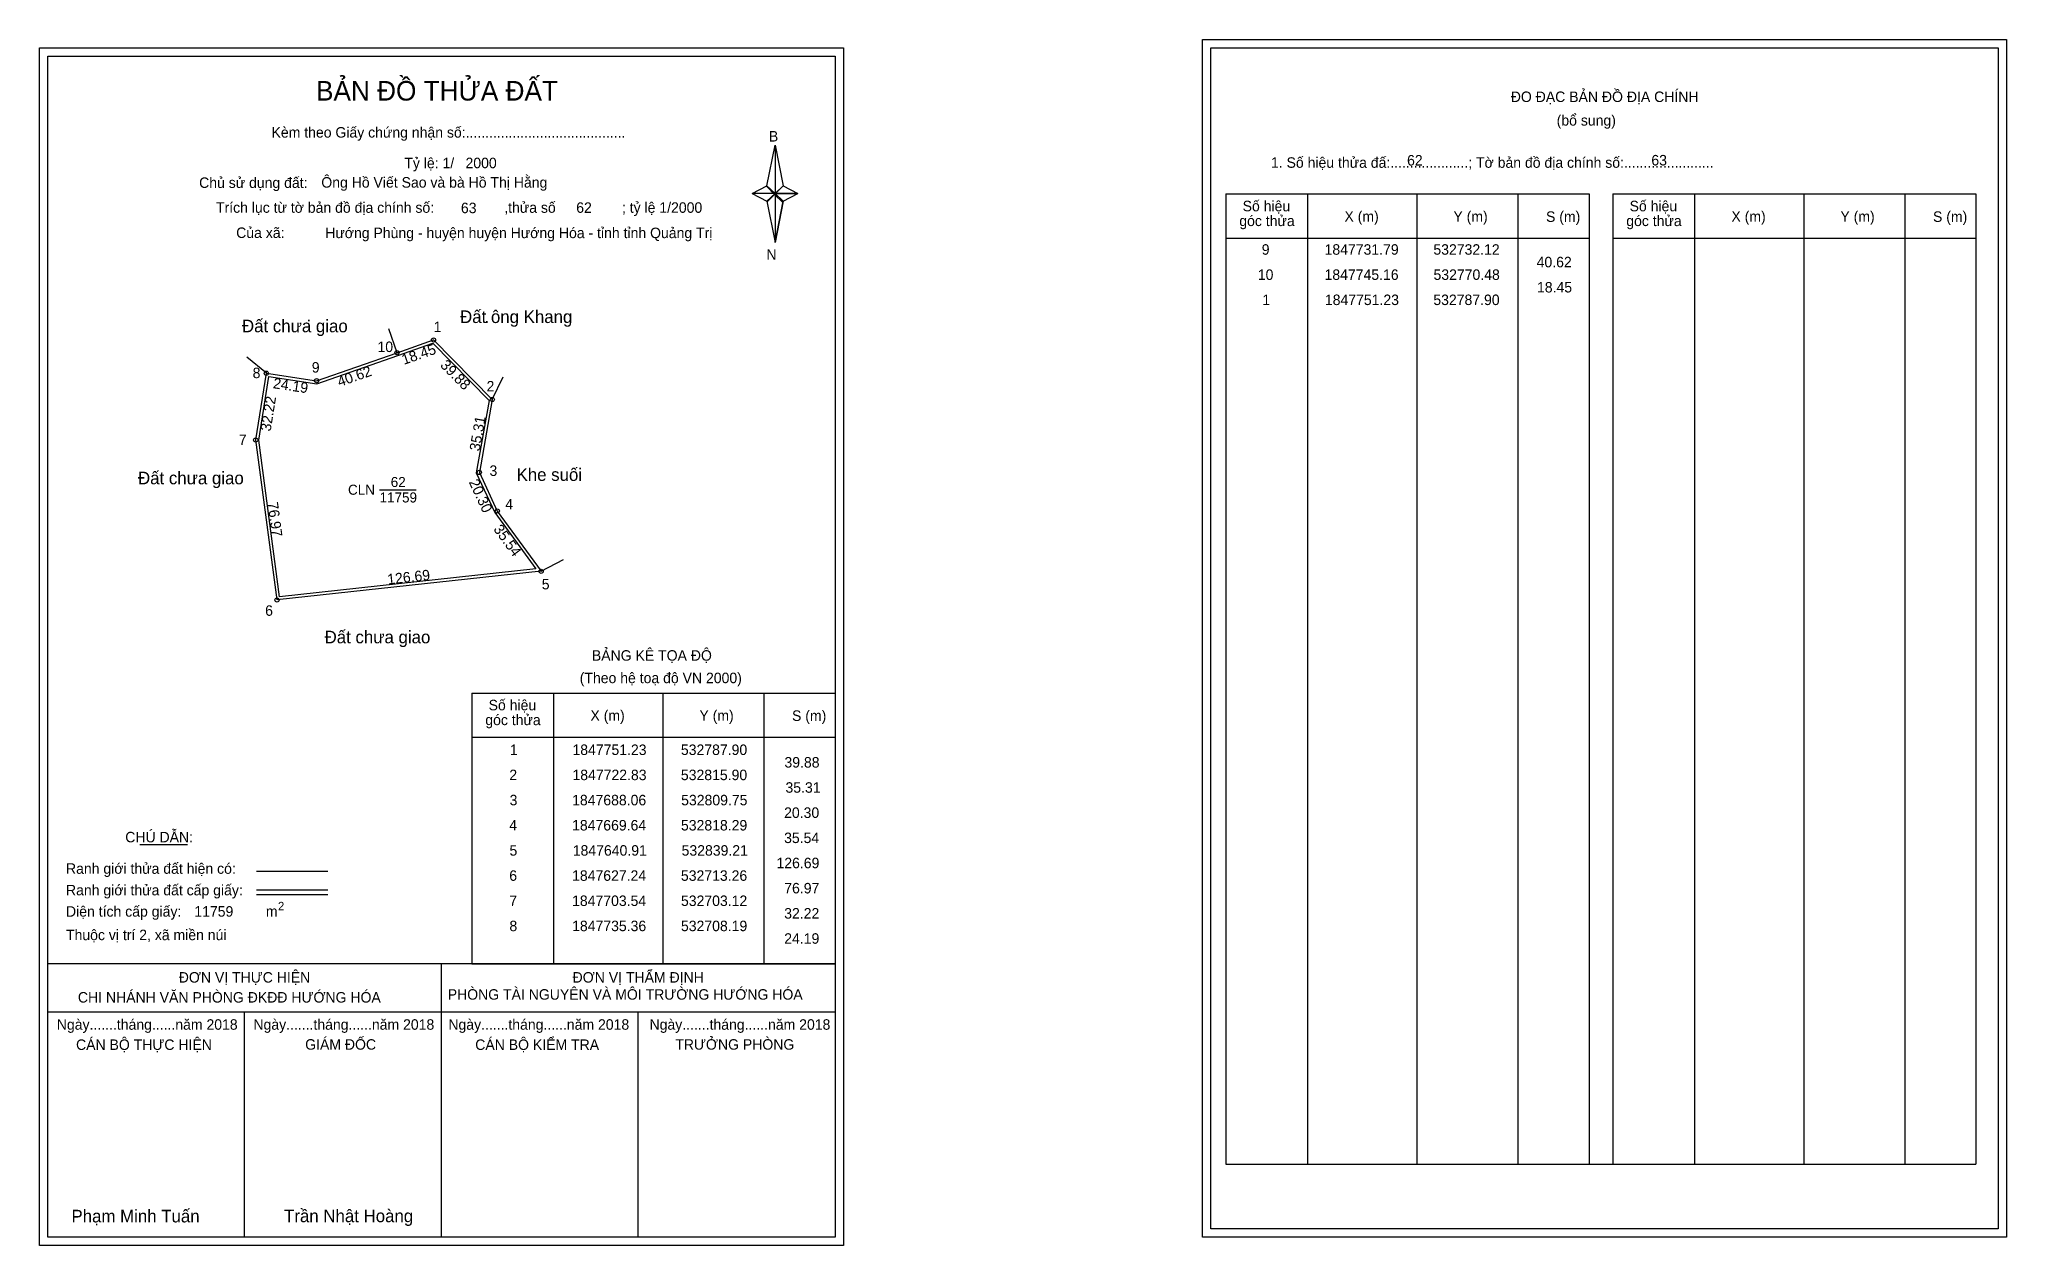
# Model space of a CAD drawing. Extents: x 532600 to 533538, y 1847319 to 1847895.
import ezdxf

# ---------------------------------------------------------------- set-up
doc = ezdxf.new("R2010")
doc.units = 0
for name, color, linetype in [('Level 1', 7, 'Continuous'), ('Level 10', 7, 'Continuous'), ('Level 11', 7, 'Continuous'), ('Level 13', 7, 'Continuous'), ('Level 27', 7, 'Continuous'), ('Level 3', 7, 'Continuous'), ('Level 36', 7, 'Continuous'), ('Level 49', 7, 'Continuous'), ('Level 53', 7, 'Continuous'), ('Level 55', 7, 'Continuous'), ('Level 6', 7, 'Continuous'), ('Level 60', 7, 'Continuous'), ('Level 63', 7, 'Continuous'), ('Level 9', 7, 'Continuous')]:
    doc.layers.add(name, color=color, linetype=linetype)

msp = doc.modelspace()

# ---------------------------------------------------------------- linework, layer by layer
at = {"layer": 'Level 1'}
for p, q in [((532603.93, 1847886.55), (532603.93, 1847886.55)), ((533158.58, 1847890.55), (533158.58, 1847890.55)), ((532946.78, 1847824.78), (532950.71, 1847844.06)), ((532950.71, 1847844.06), (532950.71, 1847821.01)), ((532950.71, 1847844.06), (532954.65, 1847824.78)), ((532939.89, 1847821.01), (532946.78, 1847824.78)), ((532946.78, 1847824.78), (532950.71, 1847821.01)), ((532950.42, 1847820.58), (532946.78, 1847824.34)), ((532950.71, 1847821.01), (532946.78, 1847817.33)), ((532950.42, 1847820.58), (532946.78, 1847816.9)), ((532946.78, 1847816.9), (532950.42, 1847820.58)), ((532954.35, 1847824.34), (532950.42, 1847820.58)), ((532950.42, 1847820.58), (532954.35, 1847824.34)), ((532954.35, 1847816.9), (532950.42, 1847820.58)), ((532954.65, 1847824.78), (532950.71, 1847821.01)), ((532950.71, 1847821.01), (532950.71, 1847797.62)), ((532950.71, 1847821.01), (532961.54, 1847821.01)), ((532950.71, 1847821.01), (532954.65, 1847817.33)), ((532954.65, 1847817.33), (532961.54, 1847821.01)), ((533165.65, 1847820.84), (533338.85, 1847820.84)), ((533204.83, 1847358.31), (533204.83, 1847820.84)), ((533256.97, 1847358.31), (533256.97, 1847820.84)), ((533304.92, 1847820.84), (533304.92, 1847358.31)), ((533338.85, 1847820.84), (533338.85, 1847358.31)), ((533350.16, 1847820.84), (533523.36, 1847820.84)), ((533389.34, 1847358.31), (533389.34, 1847820.84)), ((533441.48, 1847358.31), (533441.48, 1847820.84)), ((533489.43, 1847820.84), (533489.43, 1847358.31)), ((533523.36, 1847820.84), (533523.36, 1847358.31)), ((532946.78, 1847817.33), (532950.71, 1847797.62)), ((532954.65, 1847817.33), (532950.71, 1847797.62)), ((533165.65, 1847799.78), (533338.85, 1847799.78)), ((533350.16, 1847799.78), (533523.36, 1847799.78)), ((532806.12, 1847582.89), (532979.32, 1847582.89)), ((532845.3, 1847453.84), (532845.3, 1847582.89)), ((532897.45, 1847453.84), (532897.45, 1847582.89)), ((532945.39, 1847582.89), (532945.39, 1847453.84)), ((532806.12, 1847561.84), (532979.32, 1847561.84)), ((532647.77, 1847510.68), (532670.58, 1847510.68)), ((532703.5, 1847497.87), (532737.52, 1847497.87)), ((532703.5, 1847488.97), (532737.52, 1847488.97)), ((532703.5, 1847486.78), (532737.52, 1847486.78)), ((532817.59, 1847453.84), (532603.93, 1847453.84)), ((532979.32, 1847453.84), (532769.64, 1847453.84)), ((532791.63, 1847323.4), (532791.63, 1847453.84)), ((532806.12, 1847453.84), (532979.32, 1847453.84)), ((532979.33, 1847430.74), (532603.93, 1847430.74)), ((532697.78, 1847323.4), (532697.78, 1847430.74)), ((532885.48, 1847323.4), (532885.48, 1847430.74)), ((533165.65, 1847358.31), (533523.36, 1847358.31)), ((532979.32, 1847323.4), (532979.32, 1847323.4)), ((533533.98, 1847327.4), (533533.98, 1847327.4))]:
    msp.add_line(p, q, dxfattribs=at)
for points in [[(532946.78, 1847824.78), (532950.71, 1847844.06), (532950.71, 1847821.01)], [(532939.89, 1847821.01), (532946.78, 1847817.33), (532950.71, 1847821.01)], [(532950.71, 1847821.01), (532954.65, 1847824.78), (532961.54, 1847821.01)], [(532950.71, 1847821.01), (532950.71, 1847797.62), (532954.65, 1847817.33)]]:
    msp.add_lwpolyline(points, close=True, dxfattribs=at)
at = {"layer": 'Level 10'}
msp.add_line((532839.21, 1847640.91), (532713.26, 1847627.24), dxfattribs=at)
for points in [[(532839.21, 1847640.91), (532713.26, 1847627.24), (532703.12, 1847703.54), (532708.19, 1847735.36), (532732.12, 1847731.79), (532770.48, 1847745.16), (532787.9, 1847751.23), (532815.9, 1847722.83), (532809.75, 1847688.06), (532818.29, 1847669.64)], [(532836.65, 1847642.04), (532714.47, 1847628.78), (532704.53, 1847703.52), (532709.35, 1847733.77), (532732.25, 1847730.35), (532770.94, 1847743.84), (532787.52, 1847749.62), (532814.4, 1847722.36), (532808.29, 1847687.87), (532817.08, 1847668.93)]]:
    msp.add_lwpolyline(points, close=True, dxfattribs=at)
at = {"layer": 'Level 11'}
for centre in [(532770.48, 1847745.16), (532787.9, 1847751.23), (532708.19, 1847735.36), (532732.12, 1847731.79), (532815.9, 1847722.83), (532703.12, 1847703.54), (532809.75, 1847688.06), (532818.29, 1847669.64), (532839.21, 1847640.91), (532839.21, 1847640.91), (532713.26, 1847627.24)]:
    msp.add_circle(centre, 1, dxfattribs=at)
at = {"layer": 'Level 27'}
for p, q in [((532770.48, 1847745.16), (532766.59, 1847756.51)), ((532708.19, 1847735.36), (532698.89, 1847742.95)), ((532815.9, 1847722.83), (532821.16, 1847733.61)), ((532839.21, 1847640.91), (532849.78, 1847646.59))]:
    msp.add_line(p, q, dxfattribs=at)
at = {"layer": 'Level 3'}
for p, q in [((533165.65, 1847820.84), (533165.65, 1847358.31)), ((533350.16, 1847820.84), (533350.16, 1847358.31)), ((532806.12, 1847582.89), (532806.12, 1847453.84))]:
    msp.add_line(p, q, dxfattribs=at)
at = {"layer": 'Level 63'}
for points in [[(533154.58, 1847894.55), (533537.98, 1847894.55), (533537.98, 1847323.4), (533154.58, 1847323.4)], [(532599.93, 1847890.55), (532983.33, 1847890.55), (532983.33, 1847319.4), (532599.93, 1847319.4)], [(532603.93, 1847886.55), (532979.33, 1847886.55), (532979.33, 1847323.4), (532603.93, 1847323.4)], [(533158.58, 1847890.55), (533533.98, 1847890.55), (533533.98, 1847327.4), (533158.58, 1847327.4)]]:
    msp.add_lwpolyline(points, close=True, dxfattribs=at)
at = {"layer": 'Level 9'}
msp.add_line((532762.15, 1847679.81), (532779.59, 1847679.81), dxfattribs=at)

# ---------------------------------------------------------------- texts
at = {"layer": 'Level 1'}
for s, height, p in [('BẢN ĐỒ THỬA ĐẤT', 9.3313, (532731.86, 1847865.36)), ('ĐO ĐẠC BẢN ĐỒ ĐỊA CHÍNH', 5, (533301.54, 1847864.67)), ('(bổ sung)', 5, (533323.42, 1847853.43)), ('Kèm theo Giấy chứng nhận số:.........................................', 5, (532710.63, 1847847.7)), ('B', 5, (532947.8, 1847845.82)), ('1. Số hiệu thửa đấ:....................; Tờ bản đồ địa chính số:.......................', 5, (533187.2, 1847833.31)), ('Chủ sử dụng đất:', 5, (532676.11, 1847823.71)), ('Trích lục từ tờ bản đồ địa chính số:                  ,thửa số                 ; tỷ lệ 1/2000', 5, (532684.16, 1847811.85)), ('góc thửa', 5, (533172.09, 1847805.51)), ('Số hiệu', 5, (533173.68, 1847812.57)), ('X (m)', 5, (533222.24, 1847807.62)), ('Y (m)', 5, (533274.19, 1847807.62)), ('S (m)', 5, (533318.35, 1847807.52)), ('góc thửa', 5, (533356.61, 1847805.51)), ('Số hiệu', 5, (533358.19, 1847812.57)), ('X (m)', 5, (533406.75, 1847807.62)), ('Y (m)', 5, (533458.71, 1847807.62)), ('S (m)', 5, (533502.87, 1847807.52)), ('Của xã:', 5, (532693.79, 1847799.85)), ('N', 5, (532946.6, 1847789.48)), ('BẢNG KÊ TỌA ĐỘ', 5, (532863.39, 1847598.3)), ('(Theo hệ toạ độ VN 2000)', 5, (532857.59, 1847587.58)), ('Số hiệu', 5, (532814.15, 1847574.63)), ('góc thửa', 5, (532812.57, 1847567.57)), ('X (m)', 5, (532862.71, 1847569.68)), ('Y (m)', 5, (532914.67, 1847569.68)), ('S (m)', 5, (532958.83, 1847569.58)), ('CHÚ DẪN:', 5, (532640.89, 1847511.69)), ('Ranh giới thửa đất hiện có:', 5, (532612.63, 1847496.69)), ('Ranh giới thửa đất cấp giấy:', 5, (532612.63, 1847486.41)), ('Diện tích cấp giấy:', 5, (532612.63, 1847476.25)), ('2', 4, (532713.73, 1847479.31)), ('m', 5, (532707.94, 1847476.29)), ('Thuộc vị trí 2, xã miền núi', 5, (532612.63, 1847465.05)), ('ĐƠN VỊ THỰC HIỆN', 5, (532666.4, 1847444.81)), ('ĐƠN VỊ THẨM ĐỊNH', 5, (532854.2, 1847444.81)), ('CHI NHÁNH VĂN PHÒNG ĐKĐĐ HƯỚNG HÓA', 5, (532618.31, 1847435.29)), ('PHÒNG TÀI NGUYÊN VÀ MÔI TRƯỜNG HƯỚNG HÓA', 5, (532794.65, 1847436.67)), ('Ngày.......tháng......năm 2018', 5, (532608.26, 1847422.34)), ('Ngày.......tháng......năm 2018', 5, (532702.01, 1847422.34)), ('Ngày.......tháng......năm 2018', 5, (532794.96, 1847422.34)), ('Ngày.......tháng......năm 2018', 5, (532890.88, 1847422.34)), ('CÁN BỘ THỰC HIỆN', 5, (532617.43, 1847412.71)), ('GIÁM ĐỐC', 5, (532726.69, 1847412.83)), ('CÁN BỘ KIỂM TRA', 5, (532807.77, 1847412.71)), ('TRƯỞNG PHÒNG', 5, (532903.15, 1847412.83)), ('Phạm Minh Tuấn', 6, (532615.25, 1847330.48)), ('Trần Nhật Hoàng', 6, (532716.63, 1847330.58))]:
    msp.add_text(s, height=height, dxfattribs=at).set_placement(p)
at = {"layer": 'Level 11'}
msp.add_text('Tỷ lệ: 1/', height=5, dxfattribs=at).set_placement((532773.95, 1847833.07))
at = {"layer": 'Level 13'}
for s, p in [('CLN', (532747.12, 1847677.41)), ('11759', (532762.16, 1847673.73)), ('62', (532767.48, 1847681.09))]:
    msp.add_text(s, height=4.8, dxfattribs=at).set_placement(p)
at = {"layer": 'Level 36'}
for p in [(532727.37, 1847760.03), (532812.16, 1847759.3)]:
    msp.add_text('.', height=6, dxfattribs=at).set_placement(p)
at = {"layer": 'Level 49'}
for s, rotation, p in [('18.45', 19.21089, (532773.74, 1847739.31)), ('40.62', 19.2155, (532743.07, 1847728.82)), ('39.88', 314.59365, (532790.74, 1847738.86)), ('24.19', 351.5149, (532711.12, 1847728.25)), ('32.22', 80.94695, (532710.22, 1847707.43)), ('35.31', 79.96946, (532809.88, 1847697.99)), ('20.30', 294.87369, (532804.59, 1847683.49)), ('76.97', 277.57005, (532708.7, 1847673.67)), ('35.54', 306.06056, (532816.21, 1847660.96)), ('126.69', 6.19436, (532766.12, 1847634.59))]:
    msp.add_text(s, height=5, rotation=rotation, dxfattribs=at).set_placement(p)
at = {"layer": 'Level 53'}
for s, p in [('9', (533182.79, 1847791.86)), ('1847731.79', (533212.76, 1847791.86)), ('532732.12', (533264.64, 1847791.86)), ('10', (533180.92, 1847779.86)), ('1847745.16', (533212.74, 1847779.86)), ('532770.48', (533264.7, 1847779.86)), ('40.62', (533313.87, 1847785.86)), ('1', (533183.09, 1847767.86)), ('1847751.23', (533212.91, 1847767.86)), ('532787.90', (533264.62, 1847767.86)), ('18.45', (533314.05, 1847773.86)), ('1', (532824.32, 1847553.34)), ('1847751.23', (532854.13, 1847553.34)), ('532787.90', (532905.84, 1847553.34)), ('39.88', (532955.21, 1847547.34)), ('2', (532824.02, 1847541.34)), ('1847722.83', (532854.13, 1847541.34)), ('532815.90', (532905.84, 1847541.34)), ('35.31', (532955.7, 1847535.34)), ('3', (532824.17, 1847529.34)), ('1847688.06', (532853.97, 1847529.34)), ('532809.75', (532905.96, 1847529.34)), ('4', (532823.99, 1847517.34)), ('1847669.64', (532853.95, 1847517.34)), ('532818.29', (532905.87, 1847517.34)), ('20.30', (532955.05, 1847523.34)), ('5', (532824.11, 1847505.34)), ('1847640.91', (532854.28, 1847505.34)), ('532839.21', (532906.17, 1847505.34)), ('35.54', (532955.05, 1847511.34)), ('126.69', (532951.41, 1847499.34)), ('6', (532824.01, 1847493.34)), ('1847627.24', (532853.95, 1847493.34)), ('532713.26', (532905.85, 1847493.34)), ('76.97', (532955.12, 1847487.34)), ('7', (532824.03, 1847481.34)), ('1847703.54', (532853.95, 1847481.34)), ('532703.12', (532905.87, 1847481.34)), ('8', (532824.08, 1847469.34)), ('1847735.36', (532853.97, 1847469.34)), ('532708.19', (532905.87, 1847469.34)), ('32.22', (532955.1, 1847475.34)), ('24.19', (532955.11, 1847463.34))]:
    msp.add_text(s, height=5, dxfattribs=at).set_placement(p)
at = {"layer": 'Level 55'}
for s, height, p in [('10', 0.8, (532769.91, 1847745.16)), ('0', 0.22, (532770.4, 1847744.94)), ('0', 0.22, (532770.4, 1847744.94)), ('0', 0.22, (532770.4, 1847744.94)), ('1', 0.8, (532787.68, 1847751.23)), ('0', 0.22, (532787.82, 1847751.01)), ('8', 0.8, (532707.93, 1847735.36)), ('0', 0.22, (532708.11, 1847735.14)), ('0', 0.22, (532708.11, 1847735.14)), ('0', 0.22, (532708.11, 1847735.14)), ('0', 0.22, (532708.11, 1847735.14)), ('9', 0.8, (532731.85, 1847731.79)), ('0', 0.22, (532732.04, 1847731.57)), ('0', 0.22, (532732.04, 1847731.57)), ('2', 0.8, (532815.63, 1847722.83)), ('0', 0.22, (532815.82, 1847722.61)), ('0', 0.22, (532815.82, 1847722.61)), ('7', 0.8, (532702.85, 1847703.54)), ('0', 0.22, (532703.04, 1847703.32)), ('0', 0.22, (532703.04, 1847703.32)), ('3', 0.8, (532809.5, 1847688.06)), ('0', 0.22, (532809.67, 1847687.84)), ('4', 0.8, (532818.01, 1847669.64)), ('0', 0.22, (532818.21, 1847669.42)), ('5', 0.8, (532838.95, 1847640.91)), ('0', 0.22, (532839.13, 1847640.69)), ('0', 0.22, (532839.13, 1847640.69)), ('0', 0.22, (532839.13, 1847640.69)), ('6', 0.8, (532712.99, 1847627.24)), ('0', 0.22, (532713.18, 1847627.02)), ('0', 0.22, (532713.18, 1847627.02))]:
    msp.add_text(s, height=height, dxfattribs=at).set_placement(p)
at = {"layer": 'Level 6'}
for s, p in [('2000', (532803.14, 1847833.11)), ('62', (533252.09, 1847834.39)), ('63', (533368.58, 1847834.43)), ('Ông Hồ Viết Sao và bà Hồ Thị Hằng', (532734.38, 1847823.85)), ('63', (532800.95, 1847811.67)), ('62', (532855.93, 1847811.83)), (' Hướng Phùng - huyện huyện Hướng Hóa - tỉnh tỉnh Quảng Trị', (532734.41, 1847799.77)), ('11759', (532673.82, 1847476.26))]:
    msp.add_text(s, height=5, dxfattribs=at).set_placement(p)
at = {"layer": 'Level 60'}
for s, p in [('Đất ông Khang', (532800.54, 1847759.3)), ('Đất chưa giao', (532696.55, 1847754.89)), ('Đất chưa giao', (532646.98, 1847682.39)), ('Khe suối', (532827.48, 1847684.02)), ('Đất chưa giao', (532735.95, 1847606.58))]:
    msp.add_text(s, height=6, dxfattribs=at).set_placement(p)
at = {"layer": 'Level 9'}
for s, p in [('1', (532787.96, 1847754.96)), ('10', (532761.16, 1847745.46)), ('8', (532701.64, 1847733.01)), ('9', (532729.83, 1847735.66)), ('2', (532813.17, 1847726.65)), ('7', (532695.04, 1847701.12)), ('3', (532814.56, 1847686.39)), ('4', (532822.09, 1847670.39)), ('5', (532839.5, 1847632.3)), ('6', (532707.6, 1847619.7))]:
    msp.add_text(s, height=5, dxfattribs=at).set_placement(p)

doc.saveas('drawing.dxf')
